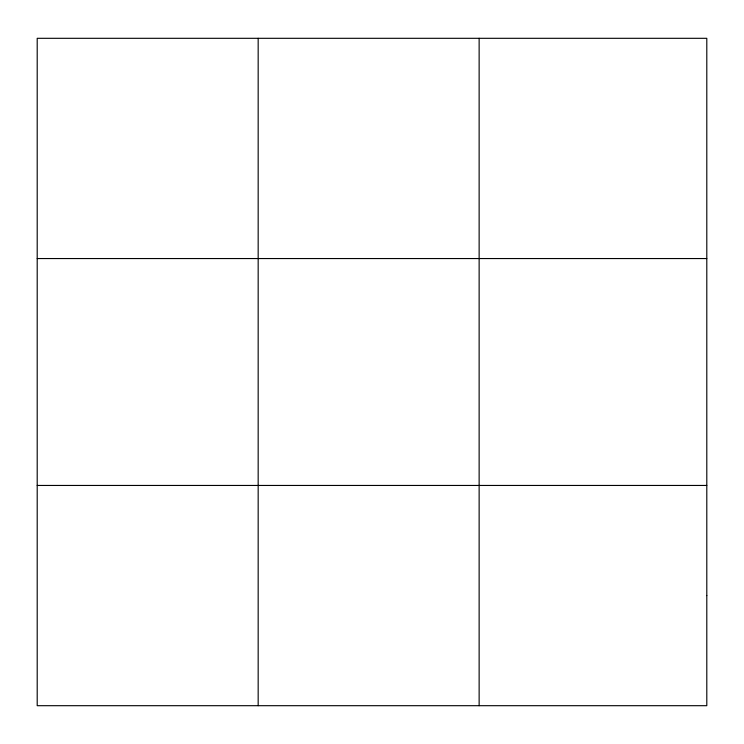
<?xml version="1.0" encoding="UTF-8"?>
<svg xmlns="http://www.w3.org/2000/svg" width="744" height="744" viewBox="0 0 744 744"><rect width="100%" height="100%" fill="white"/><g stroke="black" fill="none" stroke-linecap="round" stroke-linejoin="round"><path stroke-width="1.12" d="M258.168 38.307L258.168 705.693M479.136 38.307L479.136 705.693M37.2 258.549L706.8 258.549M37.2 485.451L706.8 485.451M706.8 595.572L706.8 705.693L37.2 705.693L37.2 38.307L706.8 38.307L706.8 595.572"/></g></svg>
